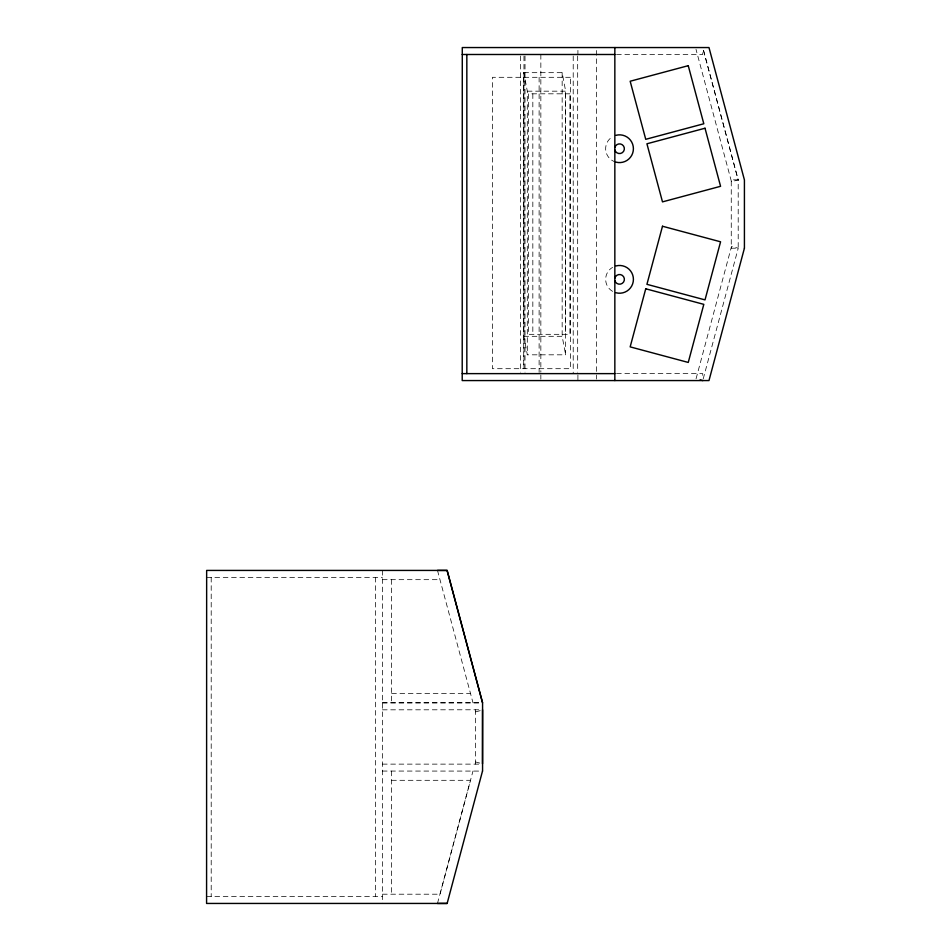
<?xml version="1.0" encoding="UTF-8"?>
<svg xmlns="http://www.w3.org/2000/svg" width="951" height="951" viewBox="0 0 951 951"><rect width="100%" height="100%" fill="white"/><g stroke="black" fill="none" stroke-linecap="round" stroke-linejoin="round"><path stroke-width="0.71" stroke-dasharray="4.75 3.57" d="M437.46 903.45L472.98 771.059M696.061 378.771L731.533 246.416L738.226 248.211L702.765 380.566M703.526 50.391L738.202 179.917L731.474 181.712L696.013 49.357M475.631 711.883L482.502 710.04M616.545 54.492L702.73 54.492L702.73 50.32M523.823 72.668L562.16 72.668L565.643 91.177L565.643 354.818L527.306 354.818L523.823 336.309L523.823 72.668L527.306 91.177L527.306 354.818M527.306 91.177L565.643 91.177M523.823 336.309L562.16 336.309L565.643 354.818M616.545 373.624L702.73 373.624L702.73 377.797M206.581 577.352L382.409 577.352M382.385 579.67L440.051 579.67M391.634 693.564L470.531 693.564M382.385 702.813L479.803 702.789M382.409 702.884L479.625 702.884M382.409 709.826L482.561 709.779M382.409 764.128L479.744 764.128M382.35 771.059L479.768 771.083M391.598 780.307L470.495 780.307L440.016 894.202L382.35 894.202M206.581 896.496L382.409 896.496M475.631 761.977L479.756 763.082M703.478 50.403L738.178 179.917M437.496 570.422L473.004 702.813M596.408 50.51L596.408 379.08M577.911 50.379L577.911 54.552M577.911 375.003L577.911 380.566M577.673 55.99L577.673 372.162M573.215 55.99L573.215 373.648M565.429 93.816L565.429 334.324M562.16 72.668L562.16 336.309M540.846 54.492L540.846 372.138M540.846 375.015L540.846 379.176M539.122 77.304L539.122 372.388M532.833 93.816L532.833 334.324M525.011 55.99L525.011 372.162M523.977 56.038L523.977 372.15M523.716 77.304L523.716 368.691M520.542 55.99L520.542 372.162M475.631 709.779L475.631 764.128M391.634 579.67L391.634 702.813M391.598 771.059L391.598 894.202M382.385 570.422L382.35 903.45M375.479 577.352L375.479 896.496M211.205 577.352L211.205 896.496M615.927 162.122A13.873 13.873 0 0 1 612.587 136.694M612.599 291.375A13.873 13.873 0 0 1 612.599 267.338M570.398 77.304L492.44 77.304L492.44 368.691L570.398 368.691L570.398 77.304M569.899 93.816L528.376 93.816L528.376 334.324L569.899 334.324L569.899 93.816M738.202 179.834L731.26 179.834L731.26 248.199L738.202 248.199L738.202 179.834"/><path stroke-width="1.43" d="M482.502 771.083L447.136 903.438L206.581 903.45L206.652 570.422L447.148 570.422L482.573 702.789L482.561 771.071M437.46 903.45L447.041 903.438M462.21 54.492L614.845 54.492M462.21 373.624L614.845 373.624M482.561 709.779L482.502 763.819M437.496 570.422L447.077 570.434L482.537 702.789M700.091 379.853L702.765 380.566M614.845 47.55L614.845 380.566M466.834 54.492L466.834 373.624M615.927 135.315A13.873 13.873 0 0 1 633.402 148.713A13.873 13.873 0 0 1 615.927 162.122M614.845 147.464A4.838 4.838 0 0 1 622.299 144.754A4.838 4.838 0 0 1 622.299 152.683A4.838 4.838 0 0 1 614.845 149.973M615.939 265.947A13.873 13.873 0 0 1 633.414 279.356A13.873 13.873 0 0 1 615.939 292.753M614.857 278.108A4.838 4.838 0 0 1 622.311 275.386A4.838 4.838 0 0 1 622.311 283.327A4.838 4.838 0 0 1 614.857 280.604M645.741 288.795L630.168 346.877L688.251 362.438L703.811 304.356L645.741 288.795M662.49 226.243L646.93 284.325L705.012 299.886L720.573 241.804L662.49 226.243M744.419 248.199L708.982 380.566L462.21 380.566L462.281 47.55L708.982 47.55L744.419 179.917L744.419 248.199M688.251 65.678L630.168 81.239L645.741 139.321L703.811 123.761L688.251 65.678M705.012 128.23L646.93 143.791L662.49 201.874L720.573 186.301L705.012 128.23"/></g></svg>
